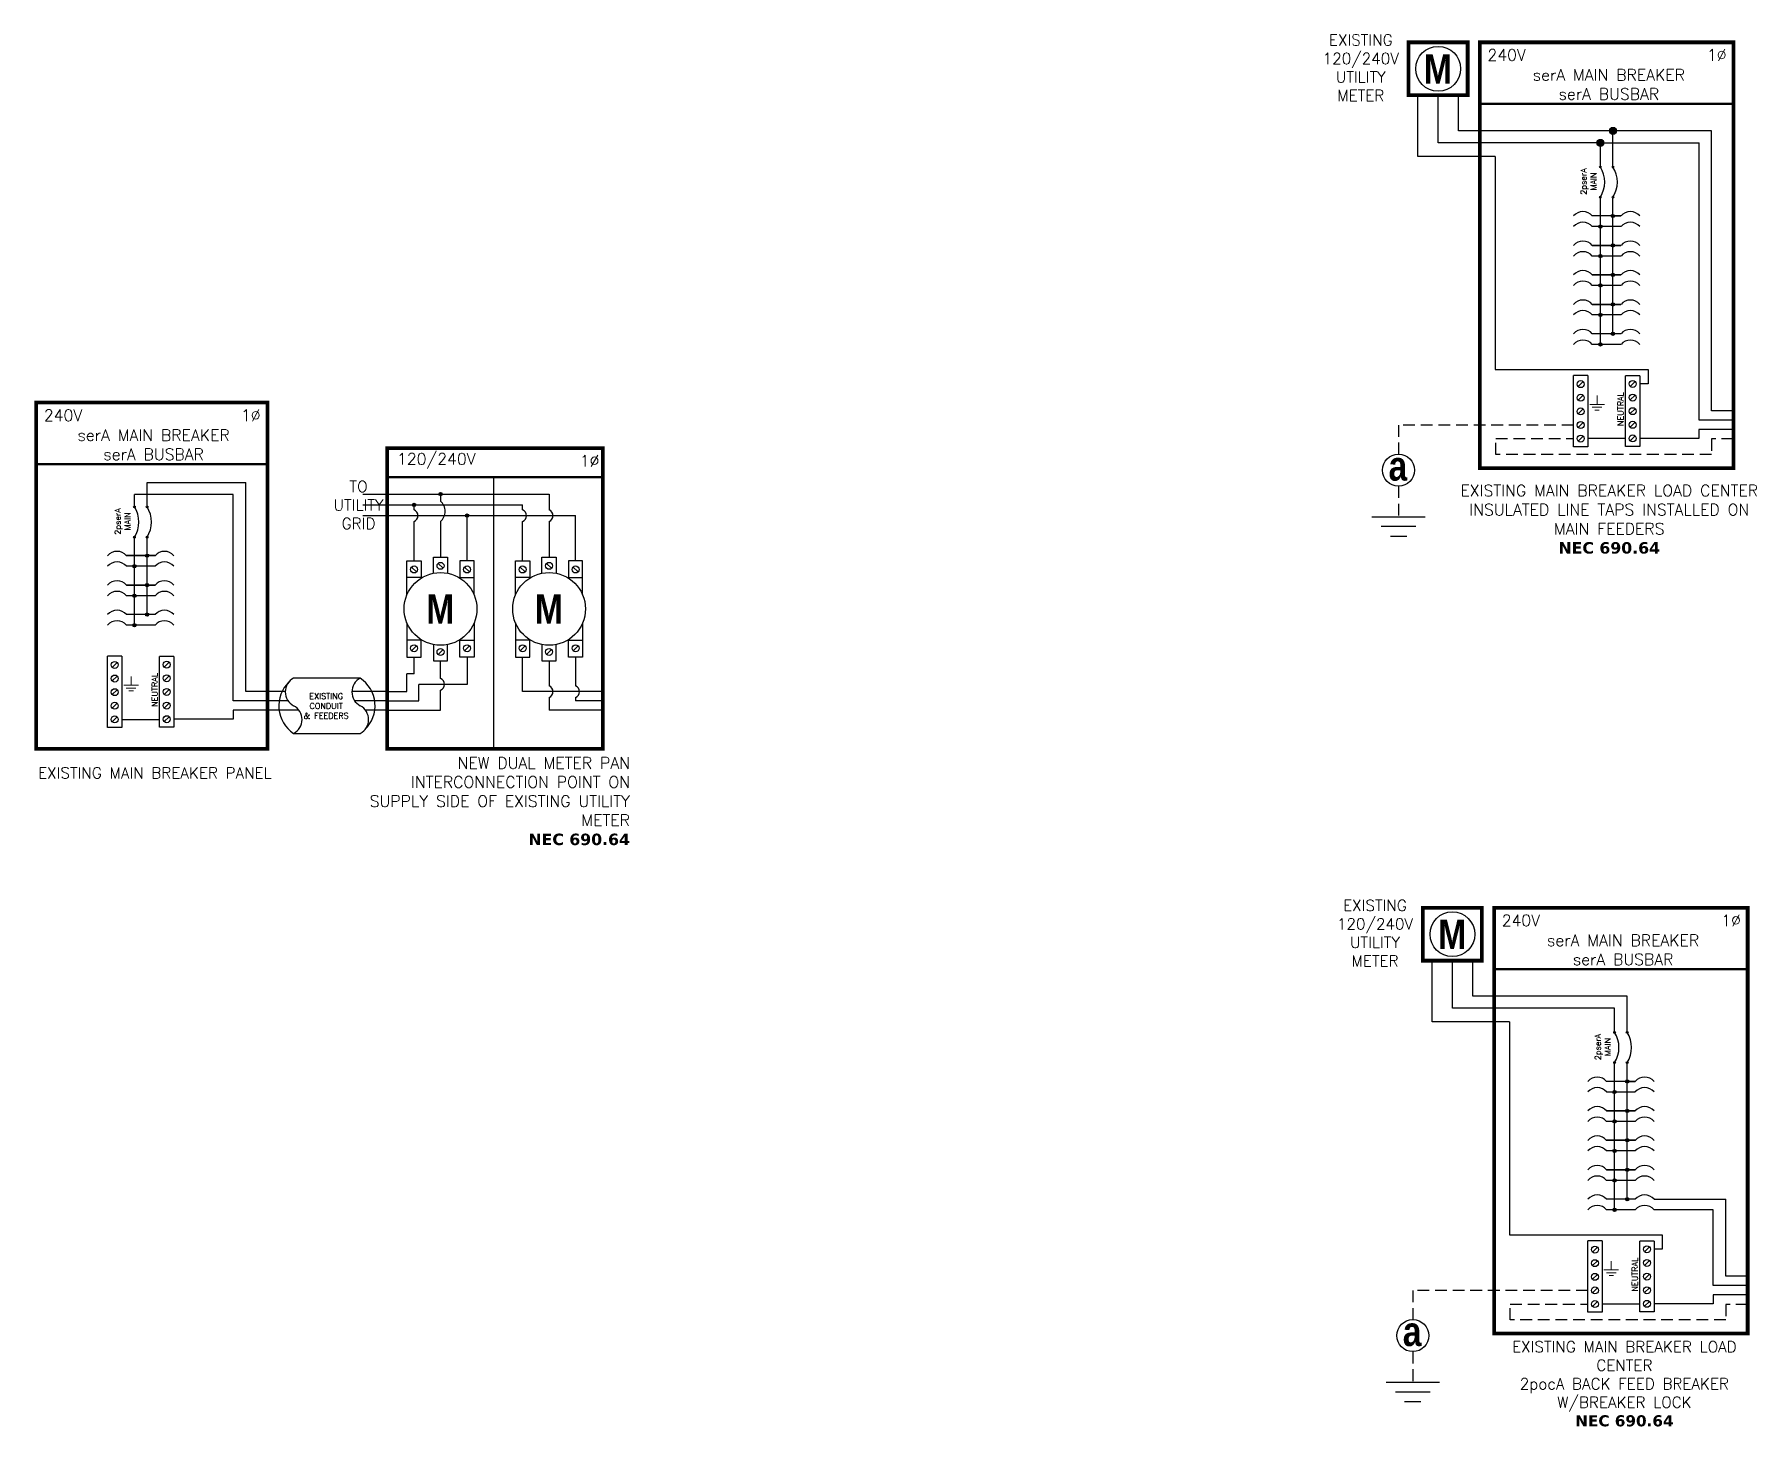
# Model space of a CAD drawing. Header units: feet. Extents: x -10709 to -6641, y 20772 to 21592.
# Drawn here: x -10709 to -10159, y 21060 to 21505 of the extents above; entities that cross this region are included whole.
import ezdxf

# ---------------------------------------------------------------- set-up
doc = ezdxf.new("R2010")
doc.units = ezdxf.units.FT
doc.header["$MEASUREMENT"] = 0
doc.linetypes.add('HIDDEN', pattern=[0.375, 0.25, -0.125])
doc.styles.add('ONE LINE TXT', font='techb___.ttf')
doc.styles.get("Standard").update_dxf_attribs({"font": 'simplex.shx'})

# ---------------------------------------------------------------- blocks, each defined once
blk = doc.blocks.new('lineTapPanel')
at = {"linetype": 'Continuous'}
h = blk.add_hatch(color=254, dxfattribs=at)
h.dxf.hatch_style = 1
edge = h.paths.add_edge_path()
edge.add_arc((-38.44, 98.34), 1.11, 0, 360)
h = blk.add_hatch(color=254, dxfattribs=at)
h.dxf.hatch_style = 1
edge = h.paths.add_edge_path()
edge.add_arc((-42.47, 94.51), 1.11, 0, 360)
h = blk.add_hatch(color=1, dxfattribs=at)
h.dxf.hatch_style = 1
edge = h.paths.add_edge_path()
edge.add_arc((-42.47, 86.8), 0.291, 0, 360)
h = blk.add_hatch(color=1, dxfattribs=at)
h.dxf.hatch_style = 1
edge = h.paths.add_edge_path()
edge.add_arc((-38.44, 86.8), 0.291, 0, 360)
h = blk.add_hatch(color=1, dxfattribs=at)
h.dxf.hatch_style = 1
edge = h.paths.add_edge_path()
edge.add_arc((-42.47, 77.16), 0.291, 0, 360)
h = blk.add_hatch(color=1, dxfattribs=at)
h.dxf.hatch_style = 1
edge = h.paths.add_edge_path()
edge.add_arc((-38.44, 77.16), 0.291, 0, 360)
h = blk.add_hatch(color=1, dxfattribs=at)
h.dxf.hatch_style = 1
edge = h.paths.add_edge_path()
edge.add_arc((-38.44, 71.16), 0.528, 0, 360)
h = blk.add_hatch(color=1, dxfattribs=at)
h.dxf.hatch_style = 1
edge = h.paths.add_edge_path()
edge.add_arc((-42.47, 67.78), 0.528, 0, 360)
h = blk.add_hatch(color=1, dxfattribs=at)
h.dxf.hatch_style = 1
edge = h.paths.add_edge_path()
edge.add_arc((-38.44, 61.76), 0.528, 0, 360)
h = blk.add_hatch(color=1, dxfattribs=at)
h.dxf.hatch_style = 1
edge = h.paths.add_edge_path()
edge.add_arc((-42.47, 58.38), 0.528, 0, 360)
h = blk.add_hatch(color=1, dxfattribs=at)
h.dxf.hatch_style = 1
edge = h.paths.add_edge_path()
edge.add_arc((-42.47, 48.98), 0.528, 0, 360)
h = blk.add_hatch(color=1, dxfattribs=at)
h.dxf.hatch_style = 1
edge = h.paths.add_edge_path()
edge.add_arc((-38.44, 52.36), 0.528, 0, 360)
h = blk.add_hatch(color=1, dxfattribs=at)
h.dxf.hatch_style = 1
edge = h.paths.add_edge_path()
edge.add_arc((-42.47, 39.58), 0.528, 0, 360)
h = blk.add_hatch(color=1, dxfattribs=at)
h.dxf.hatch_style = 1
edge = h.paths.add_edge_path()
edge.add_arc((-38.44, 42.95), 0.528, 0, 360)
h = blk.add_hatch(color=1, dxfattribs=at)
h.dxf.hatch_style = 1
edge = h.paths.add_edge_path()
edge.add_arc((-38.44, 33.55), 0.528, 0, 360)
h = blk.add_hatch(color=1, dxfattribs=at)
h.dxf.hatch_style = 1
edge = h.paths.add_edge_path()
edge.add_arc((-42.47, 30.17), 0.528, 0, 360)
at = {"color": 155, "true_color": 0x647190}
blk.add_line((-80.92, 126.59), (0, 126.59), dxfattribs=at)
at = {"color": 253, "linetype": 'Continuous'}
for p, q in [((-100.73, 90.2), (-100.73, 109.7)), ((-76.04, 90.2), (-100.73, 90.2)), ((-76.04, 90.2), (-76.04, 22.16)), ((-76.04, 22.16), (-27.25, 22.16)), ((-27.25, 22.16), (-27.25, 17.57)), ((-27.25, 17.57), (-29.89, 17.57)), ((-11.01, 0.16), (-29.89, 0.16)), ((0, 3), (-11.01, 3)), ((-11.01, 3), (-11.01, 0.16))]:
    blk.add_line(p, q, dxfattribs=at)
at = {"color": 10, "linetype": 'Continuous'}
for p, q in [((-94.24, 94.51), (-94.24, 109.7)), ((-43.58, 94.51), (-94.24, 94.51)), ((-41.36, 94.51), (-10.98, 94.51)), ((-10.98, 6), (-10.98, 94.51)), ((-42.47, 87.09), (-42.47, 93.4)), ((-42.47, 30.17), (-42.47, 76.87)), ((-35.88, 67.78), (-45.04, 67.78)), ((-35.88, 58.38), (-45.04, 58.38)), ((-35.88, 48.98), (-45.04, 48.98)), ((-35.88, 39.58), (-45.04, 39.58)), ((-35.88, 30.17), (-45.04, 30.17)), ((0, 6), (-10.98, 6))]:
    blk.add_line(p, q, dxfattribs=at)
at = {"color": 7, "linetype": 'Continuous'}
for p, q in [((-87.75, 98.34), (-87.75, 109.7)), ((-39.56, 98.34), (-87.75, 98.34)), ((-38.44, 87.09), (-38.44, 97.23)), ((-6.96, 9), (-6.96, 98.34)), ((-38.44, 61.76), (-38.44, 76.87)), ((-35.88, 71.16), (-45.04, 71.16)), ((-38.44, 71.16), (-35.88, 71.16)), ((-45.04, 61.76), (-35.88, 61.76)), ((-35.88, 61.76), (-45.04, 61.76)), ((-38.44, 52.36), (-38.44, 61.76)), ((-45.04, 52.36), (-35.88, 52.36)), ((-35.88, 52.36), (-45.04, 52.36)), ((-38.44, 42.95), (-38.44, 52.36)), ((-45.04, 42.95), (-35.88, 42.95)), ((-35.88, 42.95), (-45.04, 42.95)), ((-38.44, 33.55), (-38.44, 42.95)), ((-35.88, 33.55), (-45.04, 33.55))]:
    blk.add_line(p, q, dxfattribs=at)
at = {"lineweight": 50}
blk.add_line((-80.92, 106.95), (0, 106.95), dxfattribs=at)
at = {"color": 7}
for p, q in [((-6.96, 98.34), (-37.33, 98.34)), ((0, 9), (-6.96, 9))]:
    blk.add_line(p, q, dxfattribs=at)
at = {"color": 1, "linetype": 'Continuous'}
for p, q in [((-51.03, -2.51), (-51.03, 20.23)), ((-46.49, 20.23), (-51.03, 20.23)), ((-46.49, 20.23), (-46.49, -2.51)), ((-34.43, -2.43), (-34.43, 20.16)), ((-29.89, 20.16), (-34.43, 20.16)), ((-29.89, 20.16), (-29.89, -2.43)), ((-46.49, -2.51), (-51.03, -2.51)), ((-29.89, -2.43), (-34.43, -2.43))]:
    blk.add_line(p, q, dxfattribs=at)
at = {"color": 4, "linetype": 'Continuous'}
for p, q in [((-47.97, 18.28), (-49.55, 16.71)), ((-31.37, 18.35), (-32.94, 16.78)), ((-47.97, 13.93), (-49.55, 12.36)), ((-31.37, 14), (-32.94, 12.43)), ((-47.97, 9.58), (-49.55, 8.01)), ((-31.37, 9.65), (-32.94, 8.08)), ((-47.97, 5.23), (-49.55, 3.66)), ((-47.97, 0.88), (-49.55, -0.69)), ((-31.37, 5.3), (-32.94, 3.73)), ((-31.37, 0.95), (-32.94, -0.62))]:
    blk.add_line(p, q, dxfattribs=at)
at = {"color": 92, "linetype": 'HIDDEN', "ltscale": 15}
for p, q in [((-51.03, 4.44), (-106.89, 4.44)), ((-106.89, 4.44), (-106.89, -4.87)), ((-75.84, -4.96), (-75.84, 0.09)), ((-75.84, 0.09), (-51.03, 0.09)), ((0, 0), (-6.96, 0)), ((-6.96, -4.96), (-75.84, -4.96)), ((-6.96, 0), (-6.96, -4.96)), ((-106.89, -15.1), (-106.89, -24.84))]:
    blk.add_line(p, q, dxfattribs=at)
at = {"color": 92, "linetype": 'Continuous', "ltscale": 15}
blk.add_line((-34.43, 0.09), (-46.49, 0.09), dxfattribs=at)
at = {"lineweight": 50, "const_width": 1.19}
for points in [[(-103.67, 109.7), (-103.67, 126.59), (-84.82, 126.59), (-84.82, 109.7)], [(-80.92, -9.3), (-80.92, 126.59), (0, 126.59), (0, -9.3)]]:
    blk.add_lwpolyline(points, close=True, dxfattribs=at)
at = {"color": 92, "linetype": 'Continuous', "lineweight": 5, "ltscale": 0.05, "flags": 128}
for points in [[(-43.54, 13.81), (-43.54, 10.97)], [(-45.88, 10.97), (-41.2, 10.97)], [(-42.01, 10.1), (-45.07, 10.1)], [(-42.82, 9.23), (-44.25, 9.23)]]:
    blk.add_lwpolyline(points, dxfattribs=at)
at = {"color": 92, "linetype": 'Continuous', "ltscale": 4, "flags": 128}
for points in [[(-115.37, -24.84), (-98.41, -24.84)], [(-101.35, -27.98), (-112.43, -27.98)], [(-104.29, -31.12), (-109.49, -31.12)]]:
    blk.add_lwpolyline(points, dxfattribs=at)
at = {"linetype": 'Continuous'}
blk.add_circle((-94.24, 118.15), 7.15, dxfattribs=at)
at = {"color": 7, "linetype": 'Continuous'}
for centre, radius in [((-38.44, 98.34), 1.11), ((-38.44, 98.34), 1.11), ((-42.47, 94.51), 1.11), ((-106.89, -9.99), 5.11)]:
    blk.add_circle(centre, radius, dxfattribs=at)
at = {"color": 1, "linetype": 'Continuous'}
for centre, radius in [((-42.47, 86.8), 0.291), ((-38.44, 86.8), 0.291), ((-42.47, 77.16), 0.291), ((-38.44, 77.16), 0.291), ((-38.44, 71.16), 0.528), ((-42.47, 67.78), 0.528), ((-38.44, 61.76), 0.528), ((-42.47, 58.38), 0.528), ((-42.47, 48.98), 0.528), ((-38.44, 52.36), 0.528), ((-42.47, 39.58), 0.528), ((-38.44, 42.95), 0.528), ((-38.44, 33.55), 0.528), ((-42.47, 30.17), 0.528)]:
    blk.add_circle(centre, radius, dxfattribs=at)
at = {"color": 4, "linetype": 'Continuous'}
for centre in [(-48.76, 17.49), (-32.16, 17.57), (-48.76, 13.14), (-32.16, 13.21), (-48.76, 8.79), (-48.76, 4.44), (-32.16, 8.86), (-32.16, 4.51), (-48.76, 0.09), (-32.16, 0.16)]:
    blk.add_circle(centre, 1.11, dxfattribs=at)
at = {"color": 1, "linetype": 'Continuous'}
for centre, radius, start, end in [((-50.14, 81.98), 9.06, 327.8708, 32.1292), ((-46.11, 81.98), 9.06, 327.8708, 32.1292), ((-48.03, 68.62), 3.93, 40.3392, 139.6608), ((-32.88, 68.62), 3.93, 40.3392, 139.6608), ((-48.03, 65.24), 3.93, 40.3392, 139.6608), ((-32.88, 65.24), 3.93, 40.3392, 139.6608), ((-48.03, 59.21), 3.93, 40.3392, 139.6608), ((-32.88, 59.21), 3.93, 40.3392, 139.6608), ((-48.03, 55.84), 3.93, 40.3392, 139.6608), ((-32.88, 55.84), 3.93, 40.3392, 139.6608), ((-48.03, 49.81), 3.93, 40.3392, 139.6608), ((-48.03, 46.43), 3.93, 40.3392, 139.6608), ((-32.88, 49.81), 3.93, 40.3392, 139.6608), ((-32.88, 46.43), 3.93, 40.3392, 139.6608), ((-48.03, 40.41), 3.93, 40.3392, 139.6608), ((-32.88, 40.41), 3.93, 40.3392, 139.6608), ((-48.03, 37.03), 3.93, 40.3392, 139.6608), ((-32.88, 37.03), 3.93, 40.3392, 139.6608), ((-48.03, 31.01), 3.93, 40.3392, 139.6608), ((-32.88, 31.01), 3.93, 40.3392, 139.6608), ((-48.03, 27.63), 3.93, 40.3392, 139.6608), ((-32.88, 27.63), 3.93, 40.3392, 139.6608)]:
    blk.add_arc(centre, radius, start, end, dxfattribs=at)
at = {"color": 253, "linetype": 'Continuous', "style": 'ONE LINE TXT'}
blk.add_text('M', height=9.38, dxfattribs=at).set_placement((-98.8, 113.43))
at = {"color": 4, "linetype": 'Continuous'}
blk.add_text('NEUTRAL', height=1.874, rotation=90, dxfattribs=at).set_placement((-35.08, 4.08))
at = {"color": 1, "attachment_point": 5}
for s, width, gutter_width, heights, insert, char_height in [('EXISTING\\P120/240V UTILITY METER', 0.0523, 7.17, [0], (-118.95, 118.48), 3.5433), ('240V', 0.1481, 0.75, [0], (-72.39, 122.54), 3.658), ('1∅', 0.1481, 0.75, [0], (-5.31, 122.54), 3.658), ('serA MAIN BREAKER\\PserA BUSBAR', 72.4998, 0.75, [0], (-39.75, 113.14), 3.6576), ('EXISTING MAIN BREAKER LOAD CENTER INSULATED LINE TAPS INSTALLED ON MAIN FEEDERS\\P{\\fVerdana|b1|i0|c0|p34;NEC 690.64}', 98.9176, 7.17, [106.42], (-39.63, -25.66), 3.6576)]:
    blk.add_mtext_dynamic_manual_height_columns(s, width=width, gutter_width=gutter_width, heights=heights, dxfattribs=dict(at, insert=insert, char_height=char_height))
at = {"color": 4, "linetype": 'Continuous', "insert": (-46.25, 82.15), "char_height": 1.874, "attachment_point": 5, "rotation": 90}
blk.add_mtext_dynamic_manual_height_columns('2pserA\\PMAIN', width=0.1481, gutter_width=0.75, heights=[0], dxfattribs=at)
at = {"color": 1, "linetype": 'Continuous', "insert": (-110.08, -3.93), "char_height": 9.3833, "attachment_point": 1, "style": 'ONE LINE TXT'}
blk.add_mtext_dynamic_manual_height_columns('{\\W1;\\C256;a}', width=0.1385, gutter_width=2.13, heights=[0], dxfattribs=at)
blk = doc.blocks.new('breakerPanel')
at = {"linetype": 'Continuous'}
h = blk.add_hatch(color=1, dxfattribs=at)
h.dxf.hatch_style = 1
edge = h.paths.add_edge_path()
edge.add_arc((-42.47, 86.8), 0.291, 0, 360)
h = blk.add_hatch(color=1, dxfattribs=at)
h.dxf.hatch_style = 1
edge = h.paths.add_edge_path()
edge.add_arc((-38.44, 86.8), 0.291, 0, 360)
h = blk.add_hatch(color=1, dxfattribs=at)
h.dxf.hatch_style = 1
edge = h.paths.add_edge_path()
edge.add_arc((-42.47, 77.16), 0.291, 0, 360)
h = blk.add_hatch(color=1, dxfattribs=at)
h.dxf.hatch_style = 1
edge = h.paths.add_edge_path()
edge.add_arc((-38.44, 77.16), 0.291, 0, 360)
h = blk.add_hatch(color=1, dxfattribs=at)
h.dxf.hatch_style = 1
edge = h.paths.add_edge_path()
edge.add_arc((-38.44, 71.16), 0.528, 0, 360)
h = blk.add_hatch(color=1, dxfattribs=at)
h.dxf.hatch_style = 1
edge = h.paths.add_edge_path()
edge.add_arc((-42.47, 67.78), 0.528, 0, 360)
h = blk.add_hatch(color=1, dxfattribs=at)
h.dxf.hatch_style = 1
edge = h.paths.add_edge_path()
edge.add_arc((-38.44, 61.76), 0.528, 0, 360)
h = blk.add_hatch(color=1, dxfattribs=at)
h.dxf.hatch_style = 1
edge = h.paths.add_edge_path()
edge.add_arc((-42.47, 58.38), 0.528, 0, 360)
h = blk.add_hatch(color=1, dxfattribs=at)
h.dxf.hatch_style = 1
edge = h.paths.add_edge_path()
edge.add_arc((-42.47, 48.98), 0.528, 0, 360)
h = blk.add_hatch(color=1, dxfattribs=at)
h.dxf.hatch_style = 1
edge = h.paths.add_edge_path()
edge.add_arc((-38.44, 52.36), 0.528, 0, 360)
h = blk.add_hatch(color=1, dxfattribs=at)
h.dxf.hatch_style = 1
edge = h.paths.add_edge_path()
edge.add_arc((-42.47, 39.58), 0.528, 0, 360)
h = blk.add_hatch(color=1, dxfattribs=at)
h.dxf.hatch_style = 1
edge = h.paths.add_edge_path()
edge.add_arc((-38.44, 42.95), 0.528, 0, 360)
h = blk.add_hatch(color=1, dxfattribs=at)
h.dxf.hatch_style = 1
edge = h.paths.add_edge_path()
edge.add_arc((-38.44, 33.55), 0.528, 0, 360)
h = blk.add_hatch(color=1, dxfattribs=at)
h.dxf.hatch_style = 1
edge = h.paths.add_edge_path()
edge.add_arc((-42.47, 30.17), 0.528, 0, 360)
at = {"color": 155, "true_color": 0x647190}
blk.add_line((-80.92, 126.59), (0, 126.59), dxfattribs=at)
at = {"color": 253, "linetype": 'Continuous'}
for p, q in [((-100.73, 90.2), (-100.73, 109.7)), ((-76.04, 90.2), (-100.73, 90.2)), ((-76.04, 90.2), (-76.04, 22.16)), ((-76.04, 22.16), (-27.25, 22.16)), ((-27.25, 22.16), (-27.25, 17.57)), ((-27.25, 17.57), (-29.89, 17.57)), ((-11.01, 0.16), (-29.89, 0.16)), ((0, 3), (-11.01, 3)), ((-11.01, 3), (-11.01, 0.16))]:
    blk.add_line(p, q, dxfattribs=at)
at = {"color": 10, "linetype": 'Continuous'}
for p, q in [((-94.24, 94.51), (-94.24, 109.7)), ((-42.47, 94.51), (-94.24, 94.51)), ((-42.47, 87.09), (-42.47, 94.51)), ((-42.47, 30.17), (-42.47, 76.87)), ((-35.88, 67.78), (-45.04, 67.78)), ((-35.88, 58.38), (-45.04, 58.38)), ((-35.88, 48.98), (-45.04, 48.98)), ((-35.88, 39.58), (-45.04, 39.58)), ((-35.88, 30.17), (-45.04, 30.17)), ((-10.98, 30.17), (-29.89, 30.17)), ((-10.98, 6), (-10.98, 30.17)), ((0, 6), (-10.98, 6))]:
    blk.add_line(p, q, dxfattribs=at)
at = {"color": 7, "linetype": 'Continuous'}
for p, q in [((-87.75, 98.34), (-87.75, 109.7)), ((-38.44, 98.34), (-87.75, 98.34)), ((-38.44, 87.09), (-38.44, 98.34)), ((-38.44, 61.76), (-38.44, 76.87)), ((-35.88, 71.16), (-45.04, 71.16)), ((-38.44, 71.16), (-35.88, 71.16)), ((-45.04, 61.76), (-35.88, 61.76)), ((-35.88, 61.76), (-45.04, 61.76)), ((-38.44, 52.36), (-38.44, 61.76)), ((-45.04, 52.36), (-35.88, 52.36)), ((-35.88, 52.36), (-45.04, 52.36)), ((-38.44, 42.95), (-38.44, 52.36)), ((-45.04, 42.95), (-35.88, 42.95)), ((-35.88, 42.95), (-45.04, 42.95)), ((-38.44, 33.55), (-38.44, 42.95)), ((-35.88, 33.55), (-45.04, 33.55)), ((-6.96, 9), (-6.96, 33.55))]:
    blk.add_line(p, q, dxfattribs=at)
at = {"lineweight": 50}
blk.add_line((-80.92, 106.95), (0, 106.95), dxfattribs=at)
at = {"color": 7}
for p, q in [((-29.89, 33.55), (-6.96, 33.55)), ((0, 9), (-6.96, 9))]:
    blk.add_line(p, q, dxfattribs=at)
at = {"color": 1, "linetype": 'Continuous'}
for p, q in [((-51.03, -2.51), (-51.03, 20.23)), ((-46.49, 20.23), (-51.03, 20.23)), ((-46.49, 20.23), (-46.49, -2.51)), ((-34.43, -2.43), (-34.43, 20.16)), ((-29.89, 20.16), (-34.43, 20.16)), ((-29.89, 20.16), (-29.89, -2.43)), ((-46.49, -2.51), (-51.03, -2.51)), ((-29.89, -2.43), (-34.43, -2.43))]:
    blk.add_line(p, q, dxfattribs=at)
at = {"color": 4, "linetype": 'Continuous'}
for p, q in [((-47.97, 18.28), (-49.55, 16.71)), ((-31.37, 18.35), (-32.94, 16.78)), ((-47.97, 13.93), (-49.55, 12.36)), ((-31.37, 14), (-32.94, 12.43)), ((-47.97, 9.58), (-49.55, 8.01)), ((-31.37, 9.65), (-32.94, 8.08)), ((-47.97, 5.23), (-49.55, 3.66)), ((-47.97, 0.88), (-49.55, -0.69)), ((-31.37, 5.3), (-32.94, 3.73)), ((-31.37, 0.95), (-32.94, -0.62))]:
    blk.add_line(p, q, dxfattribs=at)
at = {"color": 92, "linetype": 'HIDDEN', "ltscale": 15}
for p, q in [((-51.03, 4.44), (-106.89, 4.44)), ((-106.89, 4.44), (-106.89, -4.87)), ((-75.84, -4.96), (-75.84, 0.09)), ((-75.84, 0.09), (-51.03, 0.09)), ((0, 0), (-6.96, 0)), ((-6.96, -4.96), (-75.84, -4.96)), ((-6.96, 0), (-6.96, -4.96)), ((-106.89, -15.1), (-106.89, -24.84))]:
    blk.add_line(p, q, dxfattribs=at)
at = {"color": 92, "linetype": 'Continuous', "ltscale": 15}
blk.add_line((-34.43, 0.09), (-46.49, 0.09), dxfattribs=at)
at = {"lineweight": 50, "const_width": 1.19}
for points in [[(-103.67, 109.7), (-103.67, 126.59), (-84.82, 126.59), (-84.82, 109.7)], [(-80.92, -9.3), (-80.92, 126.59), (0, 126.59), (0, -9.3)]]:
    blk.add_lwpolyline(points, close=True, dxfattribs=at)
at = {"color": 92, "linetype": 'Continuous', "lineweight": 5, "ltscale": 0.05, "flags": 128}
for points in [[(-43.54, 13.81), (-43.54, 10.97)], [(-45.88, 10.97), (-41.2, 10.97)], [(-42.01, 10.1), (-45.07, 10.1)], [(-42.82, 9.23), (-44.25, 9.23)]]:
    blk.add_lwpolyline(points, dxfattribs=at)
at = {"color": 92, "linetype": 'Continuous', "ltscale": 4, "flags": 128}
for points in [[(-115.37, -24.84), (-98.41, -24.84)], [(-101.35, -27.98), (-112.43, -27.98)], [(-104.29, -31.12), (-109.49, -31.12)]]:
    blk.add_lwpolyline(points, dxfattribs=at)
at = {"linetype": 'Continuous'}
blk.add_circle((-94.24, 118.15), 7.15, dxfattribs=at)
at = {"color": 1, "linetype": 'Continuous'}
for centre, radius in [((-42.47, 86.8), 0.291), ((-38.44, 86.8), 0.291), ((-42.47, 77.16), 0.291), ((-38.44, 77.16), 0.291), ((-38.44, 71.16), 0.528), ((-42.47, 67.78), 0.528), ((-38.44, 61.76), 0.528), ((-42.47, 58.38), 0.528), ((-42.47, 48.98), 0.528), ((-38.44, 52.36), 0.528), ((-42.47, 39.58), 0.528), ((-38.44, 42.95), 0.528), ((-38.44, 33.55), 0.528), ((-42.47, 30.17), 0.528)]:
    blk.add_circle(centre, radius, dxfattribs=at)
at = {"color": 4, "linetype": 'Continuous'}
for centre in [(-48.76, 17.49), (-32.16, 17.57), (-48.76, 13.14), (-32.16, 13.21), (-48.76, 8.79), (-48.76, 4.44), (-32.16, 8.86), (-32.16, 4.51), (-48.76, 0.09), (-32.16, 0.16)]:
    blk.add_circle(centre, 1.11, dxfattribs=at)
at = {"color": 7, "linetype": 'Continuous'}
blk.add_circle((-106.89, -9.99), 5.11, dxfattribs=at)
at = {"color": 1, "linetype": 'Continuous'}
for centre, radius, start, end in [((-50.14, 81.98), 9.06, 327.8708, 32.1292), ((-46.11, 81.98), 9.06, 327.8708, 32.1292), ((-48.03, 68.62), 3.93, 40.3392, 139.6608), ((-32.88, 68.62), 3.93, 40.3392, 139.6608), ((-48.03, 65.24), 3.93, 40.3392, 139.6608), ((-32.88, 65.24), 3.93, 40.3392, 139.6608), ((-48.03, 59.21), 3.93, 40.3392, 139.6608), ((-32.88, 59.21), 3.93, 40.3392, 139.6608), ((-48.03, 55.84), 3.93, 40.3392, 139.6608), ((-32.88, 55.84), 3.93, 40.3392, 139.6608), ((-48.03, 49.81), 3.93, 40.3392, 139.6608), ((-48.03, 46.43), 3.93, 40.3392, 139.6608), ((-32.88, 49.81), 3.93, 40.3392, 139.6608), ((-32.88, 46.43), 3.93, 40.3392, 139.6608), ((-48.03, 40.41), 3.93, 40.3392, 139.6608), ((-32.88, 40.41), 3.93, 40.3392, 139.6608), ((-48.03, 37.03), 3.93, 40.3392, 139.6608), ((-32.88, 37.03), 3.93, 40.3392, 139.6608), ((-48.03, 31.01), 3.93, 40.3392, 139.6608), ((-32.88, 31.01), 3.93, 40.3392, 139.6608), ((-48.03, 27.63), 3.93, 40.3392, 139.6608), ((-32.88, 27.63), 3.93, 40.3392, 139.6608)]:
    blk.add_arc(centre, radius, start, end, dxfattribs=at)
at = {"color": 253, "linetype": 'Continuous', "style": 'ONE LINE TXT'}
blk.add_text('M', height=9.38, dxfattribs=at).set_placement((-98.8, 113.43))
at = {"color": 4, "linetype": 'Continuous'}
blk.add_text('NEUTRAL', height=1.874, rotation=90, dxfattribs=at).set_placement((-35.08, 4.08))
at = {"color": 1, "attachment_point": 5}
for s, width, gutter_width, heights, insert, char_height in [('EXISTING\\P120/240V UTILITY METER', 0.0523, 7.17, [0], (-118.95, 118.48), 3.5433), ('240V', 0.1481, 0.75, [0], (-72.39, 122.54), 3.658), ('1∅', 0.1481, 0.75, [0], (-5.31, 122.54), 3.658), ('serA MAIN BREAKER\\PserA BUSBAR', 72.4998, 0.75, [0], (-39.75, 113.14), 3.6576), ('EXISTING MAIN BREAKER LOAD CENTER\\P2pocA BACK FEED BREAKER W/BREAKER LOCK\\P{\\fVerdana|b1|i0|c0|p34;NEC 690.64}', 79.2627, 97.94, [154.49], (-39.35, -25.39), 3.5433)]:
    blk.add_mtext_dynamic_manual_height_columns(s, width=width, gutter_width=gutter_width, heights=heights, dxfattribs=dict(at, insert=insert, char_height=char_height))
at = {"color": 4, "linetype": 'Continuous', "insert": (-46.25, 82.15), "char_height": 1.874, "attachment_point": 5, "rotation": 90}
blk.add_mtext_dynamic_manual_height_columns('2pserA\\PMAIN', width=0.1481, gutter_width=0.75, heights=[0], dxfattribs=at)
at = {"color": 1, "linetype": 'Continuous', "insert": (-110.08, -3.93), "char_height": 9.3833, "attachment_point": 1, "style": 'ONE LINE TXT'}
blk.add_mtext_dynamic_manual_height_columns('{\\W1;\\C256;a}', width=0.1385, gutter_width=2.13, heights=[0], dxfattribs=at)
blk = doc.blocks.new('dualMeterPan')
at = {"linetype": 'Continuous'}
h = blk.add_hatch(color=1, dxfattribs=at)
h.dxf.hatch_style = 1
edge = h.paths.add_edge_path()
edge.add_arc((-51.82, 62.99), 0.528, 0, 360)
h = blk.add_hatch(color=1, dxfattribs=at)
h.dxf.hatch_style = 1
edge = h.paths.add_edge_path()
edge.add_arc((-149.53, 58.91), 0.291, 0, 360)
h = blk.add_hatch(color=1, dxfattribs=at)
h.dxf.hatch_style = 1
edge = h.paths.add_edge_path()
edge.add_arc((-145.5, 58.91), 0.291, 0, 360)
h = blk.add_hatch(color=1, dxfattribs=at)
h.dxf.hatch_style = 1
edge = h.paths.add_edge_path()
edge.add_arc((-60.27, 59.57), 0.528, 0, 360)
h = blk.add_hatch(color=1, dxfattribs=at)
h.dxf.hatch_style = 1
edge = h.paths.add_edge_path()
edge.add_arc((-43.36, 56.16), 0.528, 0, 360)
h = blk.add_hatch(color=1, dxfattribs=at)
h.dxf.hatch_style = 1
edge = h.paths.add_edge_path()
edge.add_arc((-149.53, 49.28), 0.291, 0, 360)
h = blk.add_hatch(color=1, dxfattribs=at)
h.dxf.hatch_style = 1
edge = h.paths.add_edge_path()
edge.add_arc((-145.5, 49.28), 0.291, 0, 360)
h = blk.add_hatch(color=1, dxfattribs=at)
h.dxf.hatch_style = 1
edge = h.paths.add_edge_path()
edge.add_arc((-149.53, 39.98), 0.528, 0, 360)
h = blk.add_hatch(color=1, dxfattribs=at)
h.dxf.hatch_style = 1
edge = h.paths.add_edge_path()
edge.add_arc((-145.5, 43.36), 0.528, 0, 360)
h = blk.add_hatch(color=1, dxfattribs=at)
h.dxf.hatch_style = 1
edge = h.paths.add_edge_path()
edge.add_arc((-145.5, 33.95), 0.528, 0, 360)
h = blk.add_hatch(color=1, dxfattribs=at)
h.dxf.hatch_style = 1
edge = h.paths.add_edge_path()
edge.add_arc((-149.53, 30.58), 0.528, 0, 360)
h = blk.add_hatch(color=1, dxfattribs=at)
h.dxf.hatch_style = 1
edge = h.paths.add_edge_path()
edge.add_arc((-145.5, 24.55), 0.528, 0, 360)
h = blk.add_hatch(color=1, dxfattribs=at)
h.dxf.hatch_style = 1
edge = h.paths.add_edge_path()
edge.add_arc((-149.53, 21.17), 0.528, 0, 360)
at = {"color": 155, "true_color": 0x647190}
for p, q in [((-180.85, 92.21), (-107.05, 92.21)), ((-68.85, 77.69), (0, 77.69))]:
    blk.add_line(p, q, dxfattribs=at)
at = {"lineweight": 50}
for p, q in [((-180.85, 72.57), (-107.05, 72.57)), ((-68.85, 68.37), (0, 68.37))]:
    blk.add_line(p, q, dxfattribs=at)
at = {"color": 7, "linetype": 'Continuous'}
for p, q in [((-145.5, 59.2), (-145.5, 66.74)), ((-114.01, 0), (-114.01, 66.74)), ((-145.5, 24.55), (-145.5, 48.98)), ((-152.09, 43.36), (-142.93, 43.36)), ((-142.93, 43.36), (-152.09, 43.36)), ((-152.09, 33.95), (-142.93, 33.95)), ((-142.93, 33.95), (-152.09, 33.95)), ((-142.93, 24.55), (-152.09, 24.55)), ((-77.45, 4.26), (-98.7, 4.26)), ((-98.7, -13.37), (-77.45, -13.37))]:
    blk.add_line(p, q, dxfattribs=at)
at = {"color": 7}
for p, q in [((-145.5, 66.74), (-114.01, 66.74)), ((-34.8, -18.3), (-34.8, 68.37)), ((-76.66, 59.57), (-25.63, 59.57)), ((-60.27, 57.94), (-60.27, 59.57)), ((-25.63, 57.94), (-25.63, 59.57)), ((-60.27, 41.75), (-60.27, 54.23)), ((-25.63, 41.75), (-25.63, 54.23)), ((-62.54, 0), (-62.54, 5.65)), ((-60.27, 5.65), (-62.54, 5.65)), ((-60.27, 5.65), (-60.27, 10.99)), ((-25.63, 0), (-25.63, 10.99)), ((-101.36, 0), (-114.01, 0)), ((-68.85, 0), (-80.12, 0)), ((-68.85, 0), (-62.54, 0)), ((0, 0), (-25.63, 0))]:
    blk.add_line(p, q, dxfattribs=at)
at = {"color": 10, "linetype": 'Continuous'}
for p, q in [((-149.53, 59.2), (-149.53, 62.91)), ((-118.03, 62.91), (-149.53, 62.91)), ((-118.03, -3), (-118.03, 62.91)), ((-76.66, 56.16), (-8.71, 56.16)), ((-43.36, 41.75), (-43.36, 56.16)), ((-8.71, 41.75), (-8.71, 56.16)), ((-149.53, 21.17), (-149.53, 48.98)), ((-142.93, 39.98), (-152.09, 39.98)), ((-142.93, 30.58), (-152.09, 30.58)), ((-142.93, 21.17), (-152.09, 21.17)), ((-43.36, 10.99), (-43.36, 2.27)), ((-8.71, 10.99), (-8.71, 1.8)), ((-58.72, -3), (-58.72, 2.27)), ((-43.36, 2.27), (-58.72, 2.27)), ((-100.47, -3), (-118.03, -3)), ((-68.85, -3), (-79.22, -3)), ((-68.85, -3), (-58.72, -3)), ((-8.71, -1.9), (-8.71, -3)), ((0, -3), (-8.71, -3))]:
    blk.add_line(p, q, dxfattribs=at)
at = {"color": 253, "linetype": 'Continuous'}
for p, q in [((-76.66, 62.99), (-17.17, 62.99)), ((-51.82, 62.99), (-51.82, 60.8)), ((-17.17, 62.99), (-17.17, 57.94)), ((-51.82, 54.23), (-51.82, 42.91)), ((-17.17, 54.23), (-17.17, 42.91)), ((-51.82, 4.1), (-51.82, 9.82)), ((-17.17, 9.82), (-17.17, 1.8)), ((-51.82, -6), (-51.82, 0.4)), ((-17.17, -1.9), (-17.17, -6)), ((-118.06, -8.84), (-136.94, -8.84)), ((-97.01, -6), (-118.06, -6)), ((-118.06, -6), (-118.06, -8.84)), ((-68.85, -6), (-75.77, -6)), ((-68.85, -6), (-51.82, -6)), ((0, -6), (-17.17, -6))]:
    blk.add_line(p, q, dxfattribs=at)
at = {"color": 1, "linetype": 'Continuous'}
for p, q in [((-62.54, 30.85), (-62.54, 41.75)), ((-62.54, 41.75), (-58, 41.75)), ((-58, 41.75), (-58, 36.21)), ((-54.08, 37.77), (-54.08, 42.91)), ((-54.08, 42.91), (-49.55, 42.91)), ((-49.55, 42.91), (-49.55, 37.77)), ((-41.09, 41.75), (-45.63, 41.75)), ((-45.63, 41.75), (-45.63, 36.21)), ((-41.09, 30.85), (-41.09, 41.75)), ((-27.9, 30.85), (-27.9, 41.75)), ((-27.9, 41.75), (-23.36, 41.75)), ((-23.36, 41.75), (-23.36, 36.21)), ((-19.44, 37.77), (-19.44, 42.91)), ((-19.44, 42.91), (-14.9, 42.91)), ((-14.9, 42.91), (-14.9, 37.77)), ((-6.45, 41.75), (-10.98, 41.75)), ((-10.98, 41.75), (-10.98, 36.21)), ((-6.45, 30.85), (-6.45, 41.75)), ((-58, 36.35), (-62.54, 36.35)), ((-45.63, 36.35), (-41.09, 36.35)), ((-23.36, 36.35), (-27.9, 36.35)), ((-10.98, 36.35), (-6.45, 36.35)), ((-62.54, 21.89), (-62.54, 10.99)), ((-58, 10.99), (-58, 16.53)), ((-45.63, 10.99), (-45.63, 16.53)), ((-41.09, 21.89), (-41.09, 10.99)), ((-27.9, 21.89), (-27.9, 10.99)), ((-23.36, 10.99), (-23.36, 16.53)), ((-10.98, 10.99), (-10.98, 16.53)), ((-6.45, 21.89), (-6.45, 10.99)), ((-158.08, -11.51), (-158.08, 11.23)), ((-153.54, 11.23), (-158.08, 11.23)), ((-153.54, 11.23), (-153.54, -11.51)), ((-141.48, -11.43), (-141.48, 11.16)), ((-136.94, 11.16), (-141.48, 11.16)), ((-136.94, 11.16), (-136.94, -11.43)), ((-58, 16.38), (-62.54, 16.38)), ((-54.08, 14.97), (-54.08, 9.82)), ((-49.55, 9.82), (-49.55, 14.97)), ((-45.63, 16.38), (-41.09, 16.38)), ((-23.36, 16.38), (-27.9, 16.38)), ((-19.44, 14.97), (-19.44, 9.82)), ((-14.9, 9.82), (-14.9, 14.97)), ((-10.98, 16.38), (-6.45, 16.38)), ((-62.54, 10.99), (-58, 10.99)), ((-54.08, 9.82), (-49.55, 9.82)), ((-41.09, 10.99), (-45.63, 10.99)), ((-27.9, 10.99), (-23.36, 10.99)), ((-19.44, 9.82), (-14.9, 9.82)), ((-6.45, 10.99), (-10.98, 10.99)), ((-153.54, -11.51), (-158.08, -11.51)), ((-136.94, -11.43), (-141.48, -11.43))]:
    blk.add_line(p, q, dxfattribs=at)
at = {"color": 4, "linetype": 'Continuous'}
for p, q in [((-59.49, 38.16), (-61.06, 39.73)), ((-51.03, 39.33), (-52.6, 40.9)), ((-42.57, 38.16), (-44.14, 39.73)), ((-24.84, 38.16), (-26.41, 39.73)), ((-16.39, 39.33), (-17.96, 40.9)), ((-7.93, 38.16), (-9.5, 39.73)), ((-59.49, 14.57), (-61.06, 13)), ((-51.03, 13.41), (-52.6, 11.84)), ((-42.57, 14.57), (-44.14, 13)), ((-24.84, 14.57), (-26.41, 13)), ((-16.39, 13.41), (-17.96, 11.84)), ((-7.93, 14.57), (-9.5, 13)), ((-155.03, 9.28), (-156.6, 7.71)), ((-138.42, 9.35), (-140, 7.78)), ((-155.03, 4.93), (-156.6, 3.36)), ((-155.03, 0.58), (-156.6, -0.99)), ((-138.42, 5), (-140, 3.43)), ((-138.42, 0.65), (-140, -0.92)), ((-155.03, -3.77), (-156.6, -5.34)), ((-138.42, -3.7), (-140, -5.27)), ((-155.03, -8.12), (-156.6, -9.69)), ((-138.42, -8.05), (-140, -9.62))]:
    blk.add_line(p, q, dxfattribs=at)
at = {"color": 92, "linetype": 'Continuous', "ltscale": 15}
blk.add_line((-153.54, -8.91), (-141.48, -8.91), dxfattribs=at)
at = {"lineweight": 50, "const_width": 1.19}
for points in [[(-180.85, -18.3), (-180.85, 92.21), (-107.05, 92.21), (-107.05, -18.3)], [(-68.85, -18.3), (-68.85, 77.69), (0, 77.69), (0, -18.3)]]:
    blk.add_lwpolyline(points, close=True, dxfattribs=at)
at = {"color": 92, "linetype": 'Continuous', "lineweight": 5, "ltscale": 0.05, "flags": 128}
for points in [[(-152.93, 1.97), (-148.25, 1.97)], [(-149.06, 1.1), (-152.12, 1.1)], [(-149.87, 0.23), (-151.31, 0.23)], [(-150.59, 4.81), (-150.59, 1.97)]]:
    blk.add_lwpolyline(points, dxfattribs=at)
at = {"color": 1, "linetype": 'Continuous'}
for centre, radius in [((-51.82, 62.99), 0.528), ((-149.53, 58.91), 0.291), ((-145.5, 58.91), 0.291), ((-60.27, 59.57), 0.528), ((-43.36, 56.16), 0.528), ((-149.53, 49.28), 0.291), ((-145.5, 49.28), 0.291), ((-149.53, 39.98), 0.528), ((-145.5, 43.36), 0.528), ((-145.5, 33.95), 0.528), ((-149.53, 30.58), 0.528), ((-145.5, 24.55), 0.528), ((-149.53, 21.17), 0.528)]:
    blk.add_circle(centre, radius, dxfattribs=at)
at = {"color": 4, "linetype": 'Continuous'}
for centre in [(-60.27, 38.95), (-51.82, 40.11), (-43.36, 38.95), (-25.63, 38.95), (-17.17, 40.11), (-8.71, 38.95), (-60.27, 13.79), (-51.82, 12.62), (-43.36, 13.79), (-25.63, 13.79), (-17.17, 12.62), (-8.71, 13.79), (-155.81, 8.49), (-139.21, 8.57), (-155.81, 4.14), (-155.81, -0.21), (-139.21, 4.21), (-139.21, -0.14), (-155.81, -4.56), (-139.21, -4.49), (-155.81, -8.91), (-139.21, -8.84)]:
    blk.add_circle(centre, 1.11, dxfattribs=at)
at = {"linetype": 'Continuous'}
for centre in [(-51.82, 26.37), (-17.17, 26.37)]:
    blk.add_circle(centre, 11.62, dxfattribs=at)
at = {"color": 253, "linetype": 'Continuous'}
for centre, radius, start, end in [((-54.67, 57.52), 4.35, 310.9884, 49.0116), ((-17.91, 56.09), 1.99, 291.7753, 68.2247), ((-52.55, 2.25), 1.99, 291.7753, 68.2247), ((-17.91, -0.05), 1.99, 291.7753, 68.2247)]:
    blk.add_arc(centre, radius, start, end, dxfattribs=at)
at = {"color": 1, "linetype": 'Continuous'}
for centre, radius, start, end in [((-157.19, 54.09), 9.06, 327.8708, 32.1292), ((-153.16, 54.09), 9.06, 327.8708, 32.1292), ((-155.08, 40.81), 3.93, 40.3392, 139.6608), ((-139.94, 40.81), 3.93, 40.3392, 139.6608), ((-155.08, 37.43), 3.93, 40.3392, 139.6608), ((-139.94, 37.43), 3.93, 40.3392, 139.6608), ((-155.08, 31.41), 3.93, 40.3392, 139.6608), ((-139.94, 31.41), 3.93, 40.3392, 139.6608), ((-155.08, 28.03), 3.93, 40.3392, 139.6608), ((-139.94, 28.03), 3.93, 40.3392, 139.6608), ((-155.08, 22.01), 3.93, 40.3392, 139.6608), ((-155.08, 18.63), 3.93, 40.3392, 139.6608), ((-139.94, 22.01), 3.93, 40.3392, 139.6608), ((-139.94, 18.63), 3.93, 40.3392, 139.6608)]:
    blk.add_arc(centre, radius, start, end, dxfattribs=at)
at = {"color": 7}
for centre in [(-61.01, 56.09), (-26.37, 56.09)]:
    blk.add_arc(centre, 1.99, 291.7753, 68.2247, dxfattribs=at)
at = {"color": 7, "linetype": 'Continuous'}
for centre, start, end in [((-92.85, -4.56), 133.9732, 236.4265), ((-83.3, -4.56), 313.9732, 56.4265)]:
    blk.add_arc(centre, 10.58, start, end, dxfattribs=at)
at = {"linetype": 'Continuous'}
for centre, start, end in [((-96.39, -0.15), 117.6639, 242.3361), ((-75.14, -0.15), 117.6639, 242.3361), ((-101.01, -8.96), 297.6639, 62.3361), ((-79.76, -8.96), 297.6639, 62.3361)]:
    blk.add_arc(centre, 4.98, start, end, dxfattribs=at)
at = {"color": 10, "linetype": 'Continuous'}
blk.add_arc((-9.45, -0.05), 1.99, 291.7753, 68.2247, dxfattribs=at)
at = {"color": 253, "linetype": 'Continuous', "style": 'ONE LINE TXT'}
for p in [(-56.37, 21.65), (-21.73, 21.65)]:
    blk.add_text('M', height=9.38, dxfattribs=at).set_placement(p)
at = {"color": 4, "linetype": 'Continuous'}
blk.add_text('NEUTRAL', height=1.874, rotation=90, dxfattribs=at).set_placement((-142.13, -4.92))
at = {"color": 1}
for s, width, gutter_width, heights, insert, char_height, attachment_point in [('240V', 0.1481, 0.75, [0], (-172.32, 88.16), 3.658, 5), ('1∅', 0.1481, 0.75, [0], (-112.37, 88.16), 3.658, 5), ('serA MAIN BREAKER\\PserA BUSBAR', 72.4998, 0.75, [0], (-143.4, 78.76), 3.6576, 5), ('120/240V', 0.1481, 0.75, [0], (-53.17, 73.64), 3.658, 5), ('1∅', 0.1481, 0.75, [0], (-4.24, 73.64), 3.658, 5), ('TO UTILITY GRID', 0.0523, 7.17, [0], (-77.99, 59.52), 3.5433, 5), ('\\A1;NEW DUAL METER PAN INTERCONNECTION POINT ON SUPPLY SIDE OF EXISTING UTILITY METER\\P{\\A0;\\fVerdana|b1|i0|c0|p34;NEC 690.64}', 83.425, 0.203, [110.27], (8.65, -20.98), 3.6576, 3), ('EXISTING MAIN BREAKER PANEL', 79.2627, 97.94, [154.49], (-142.99, -25.99), 3.5433, 5)]:
    blk.add_mtext_dynamic_manual_height_columns(s, width=width, gutter_width=gutter_width, heights=heights, dxfattribs=dict(at, insert=insert, char_height=char_height, attachment_point=attachment_point))
at = {"color": 4, "linetype": 'Continuous', "insert": (-153.3, 54.26), "char_height": 1.874, "attachment_point": 5, "rotation": 90}
blk.add_mtext_dynamic_manual_height_columns('2pserA\\PMAIN', width=0.1481, gutter_width=0.75, heights=[0], dxfattribs=at)
at = {"color": 4, "linetype": 'Continuous', "insert": (-88.32, -4.62), "char_height": 1.8743, "attachment_point": 5}
blk.add_mtext_dynamic_manual_height_columns('EXISTING CONDUIT\\P& FEEDERS', width=13.5689, gutter_width=7.17, heights=[0], dxfattribs=at)

msp = doc.modelspace()

# ---------------------------------------------------------------- block references
at = {"color": 7}
for name, p in [('lineTapPanel', (-10166.81, 21375.63)), ('dualMeterPan', (-10527.68, 21295.01)), ('breakerPanel', (-10162.26, 21099.39))]:
    msp.add_blockref(name, p, dxfattribs=at)

doc.saveas('drawing.dxf')
